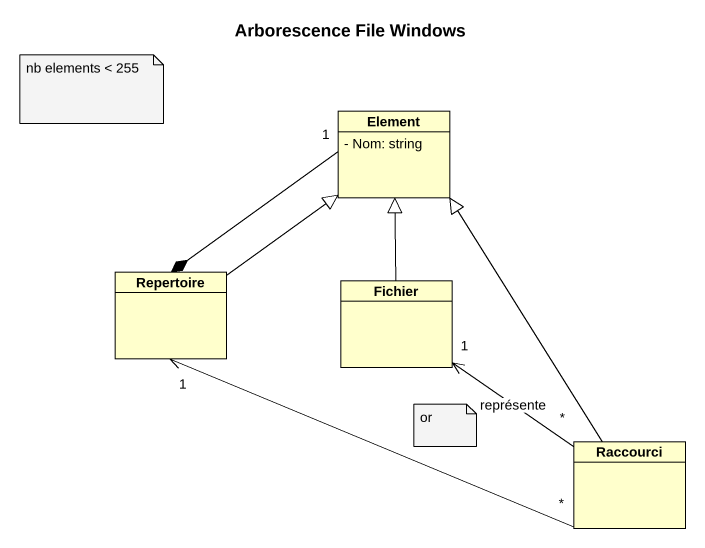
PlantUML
@startuml
title Arborescence File Windows
hide circle
hide empty members
skinparam classAttributeIconSize 0
class Element {
  - Nom: string
}
class Repertoire
class Fichier
class Raccourci
Element "1" --* Repertoire
Repertoire -up-|> Element
Fichier -up-|> Element
Raccourci -up-|> Element
Raccourci "*" -left-> "1" Repertoire
Raccourci "*" -up-> "1" Fichier : représente
note as N1
  nb elements < 255
end note
note as N2
  or
end note
@enduml
